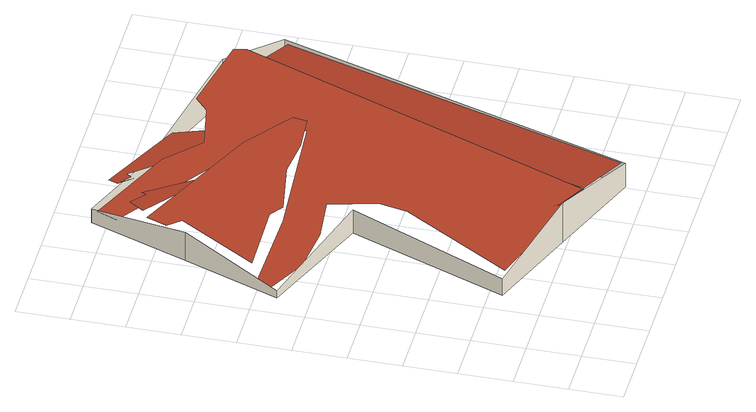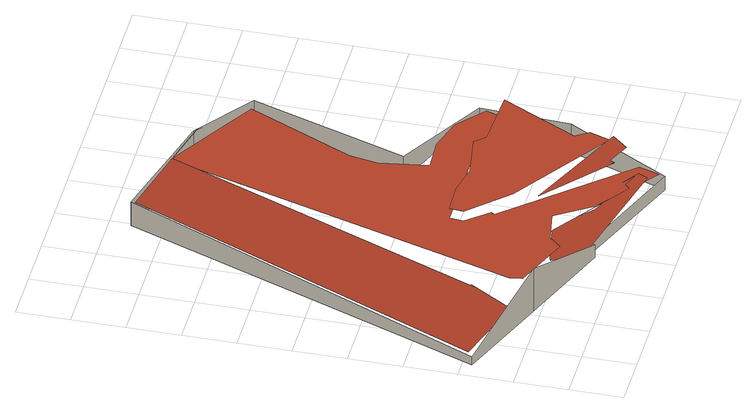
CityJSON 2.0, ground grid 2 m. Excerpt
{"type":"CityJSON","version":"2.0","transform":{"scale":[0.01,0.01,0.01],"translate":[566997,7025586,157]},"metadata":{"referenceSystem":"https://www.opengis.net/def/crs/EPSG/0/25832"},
"CityObjects":{
"building1":{"type":"Building","geometry":[{"type":"MultiSurface","lod":"2","boundaries":[[[0,1,2,3,4,5,6,7,8,9,10,11,12,13,14,15,16,17,18,19,20,21]],[[22,23,24,25,26,27,28,29,30,31,32]],[[33,34,35,36,37,38,39,40,41,42,43]],[[44,45,46,47,48,49,50]],[[51,52,53,54,55,56,57,58,59,60,61,62,63],[64,65,66]],[[67,68,69,70]],[[71,72,68,67]],[[73,74,72,71]],[[75,76,74,73]],[[77,78,76,75]],[[79,80,78,77]],[[81,82,80,79]],[[83,84,82,81]],[[85,86,84,83]],[[87,88,86,85]],[[70,69,88,87]]],"semantics":{"surfaces":[{"type":"RoofSurface"},{"type":"WallSurface"}],"values":[0,0,0,0,0,1,1,1,1,1,1,1,1,1,1,1]}}]}
},
"vertices":[
[368,1837,112],[338,1760,109],[821,1348,181],[810,1335,180],[901,1255,194],[893,1202,193],[436,1182,129],[125,1205,85],[104,1152,82],[235,1067,102],[394,1038,125],[546,1051,146],[584,870,153],[563,763,152],[339,357,125],[778,167,189],[1251,1503,240],[1240,1550,238],[980,1623,201],[929,1575,194],[771,1545,172],[662,1673,155],[739,1396,219],[292,1639,174],[262,1563,172],[299,1514,176],[131,1222,162],[390,1220,187],[436,1182,191],[629,1214,210],[761,1196,223],[893,1202,235],[901,1255,236],[1009,95,156],[1510,1416,88],[1281,1515,129],[1193,1350,142],[1205,1373,140],[782,179,197],[781,175,197],[664,216,218],[629,231,224],[619,244,226],[632,227,224],[416,1670,179],[345,1714,191],[298,1656,197],[633,1463,144],[425,1690,178],[440,1673,176],[423,1687,179],[477,1821,172],[462,1784,174],[463,1784,174],[463,1785,174],[514,1741,166],[465,1783,174],[523,1751,164],[540,1770,162],[903,1450,103],[791,1549,121],[929,1575,100],[934,1580,100],[882,1688,109],[630,1691,147],[662,1673,142],[698,1630,136],[1175,1575,53],[1175,1575,238],[821,1712,109],[821,1712,53],[1536,1435,53],[1536,1435,88],[1008,79,53],[1008,79,156],[642,218,53],[642,218,224],[287,354,53],[287,354,125],[526,951,53],[526,951,153],[93,1123,53],[93,1123,82],[233,1487,53],[233,1487,176],[377,1860,53],[377,1860,112],[811,1689,53],[811,1689,109]
]}
